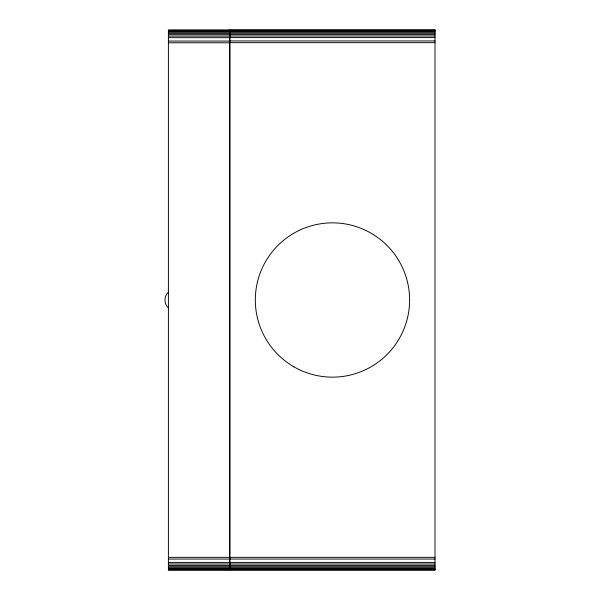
<?xml version="1.0" encoding="UTF-8"?>
<svg xmlns="http://www.w3.org/2000/svg" width="600" height="600" viewBox="0 0 600 600"><rect width="100%" height="100%" fill="white"/><g stroke="black" fill="none" stroke-linecap="round" stroke-linejoin="round"><path stroke-width="0.9" d="M168.233 292.32C163.89 296.265 163.89 303.847 168.233 307.793M229.935 30.112L435 30.112M168.398 30.218L229.635 30.218M229.935 30.57L435 30.57M168.398 30.682L229.635 30.682M229.935 31.237L435 31.237M168.398 31.343L229.635 31.343M229.935 32.138L435 32.138M168.398 32.242L229.635 32.242M229.935 33.248L435 33.248M168.398 33.36L229.635 33.36M168.398 34.657L229.635 34.657M229.935 34.553L435 34.553M229.935 36.008L435 36.008M168.398 36.12L229.635 36.12M229.935 37.582L435 37.582M168.398 37.695L229.635 37.695M229.935 40.957L435 40.957M168.398 41.062L229.635 41.062M229.935 42.66L435 42.66M168.398 42.773L229.635 42.773M168.398 557.34L229.635 557.34M229.935 557.34L435 557.34M168.398 559.05L229.635 559.05M229.935 559.043L435 559.043M168.398 562.418L229.635 562.418M229.935 562.418L435 562.418M168.398 563.993L229.635 563.993M229.935 563.993L435 563.993M168.398 565.447L229.635 565.447M229.935 565.447L435 565.447M168.398 566.752L229.635 566.752M229.935 566.752L435 566.752M168.398 567.862L229.635 567.862M229.935 567.862L435 567.862M168.398 568.763L229.635 568.763M229.935 568.763L435 568.763M168.398 569.43L229.635 569.43M229.935 569.43L435 569.43M168.398 569.888L229.635 569.888M229.935 569.888L435 569.888M435 30L229.935 30L229.935 570L435 570L435 30M229.635 30.112L168.398 30.112L168.398 570L229.635 570L229.635 30.112M293.895 366.81A77.145 77.145 0 0 0 409.612 300A77.145 77.145 0 0 0 293.895 233.19A77.145 77.145 0 0 0 293.895 366.81"/></g></svg>
